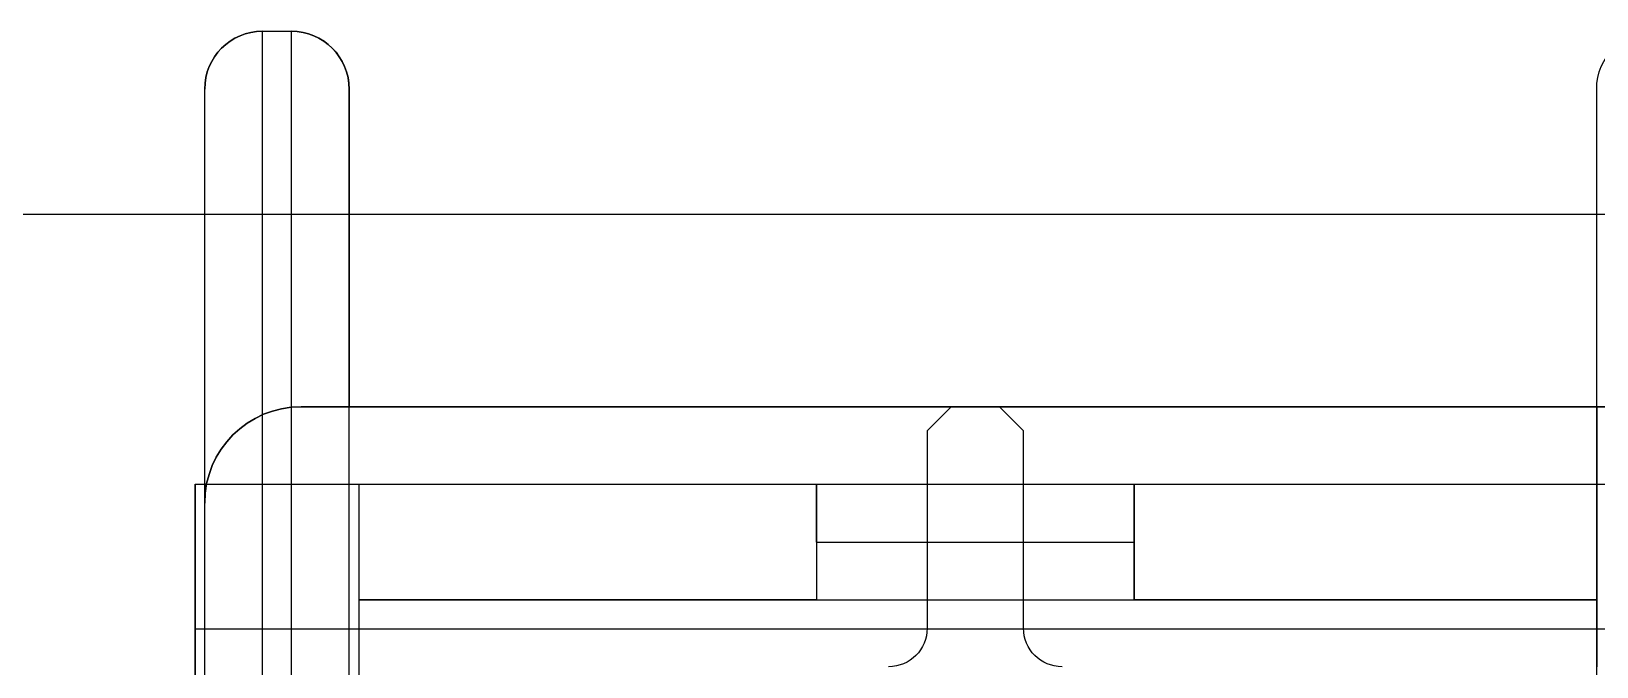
# Model space of a CAD drawing. Header units: inches. Extents: x 0 to 92454, y -34894 to 11.
# Drawn here: x 2.394 to 3.033, y 10.559 to 10.819 of the extents above; entities that cross this region are included whole.
import ezdxf

# ---------------------------------------------------------------- set-up
doc = ezdxf.new("R2010")
doc.units = ezdxf.units.IN
doc.header["$MEASUREMENT"] = 0

# ---------------------------------------------------------------- blocks, each defined once
blk = doc.blocks.new('2023_07_21_11_46_31_0481')
at = {"color": 7}
for p, q in [((63.2, 250.283, 87.6), (63.2, 274.8, 87.6)), ((63.2, 274.8, 119.7), (63.5, 274.8, 119.7)), ((63.2, 274.8, 87.6), (63.2, 274.8, 119.7)), ((63.5, 251.65, 87.6), (63.5, 274.8, 87.6)), ((63.5, 274.8, 87.6), (63.5, 274.8, 119.7)), ((62.6, 251.2, 88.2), (62.6, 274.2, 88.2)), ((62.6, 269.9, 119.7), (62.6, 274.2, 119.7)), ((62.6, 274.2, 88.2), (62.6, 274.2, 119.7)), ((64.1, 251.65, 88.2), (64.1, 274.2, 88.2)), ((64.1, 274.2, 88.2), (64.1, 274.2, 119.7)), ((64.1, 274.2, 119.7), (64.1, 270.9, 119.7)), ((77.05, 270.095, 88.2), (77.05, 274.2, 88.2)), ((77.05, 274.2, 88.2), (77.05, 274.2, 119.7)), ((77.05, 270.9, 119.7), (77.05, 274.2, 119.7)), ((1.505, 272.9, 10), (168.495, 272.9, 10)), ((64.1, 270.9, 119.7), (63.6, 270.9, 119.7)), ((63.6, 270.9, 124.1), (63.6, 270.9, 119.7)), ((63.6, 270.9, 124.1), (106.4, 270.9, 124.1)), ((78.55, 270.9, 119.7), (77.05, 270.9, 119.7)), ((62.5, 249.895, 87.4), (62.5, 270.095, 87.4)), ((62.5, 270.095, 87.4), (64.2, 270.095, 87.4)), ((64.2, 270.095, 97.3), (68.95, 270.095, 97.3)), ((64.2, 270.095, 97.3), (64.2, 268.895, 97.3)), ((68.95, 270.095, 97.3), (68.95, 268.895, 97.3)), ((68.95, 270.095, 99.1), (72.25, 270.095, 99.1)), ((72.25, 270.095, 97.3), (77.05, 270.095, 97.3)), ((72.25, 270.095, 97.3), (72.25, 268.895, 97.3)), ((77.05, 268.895, 97.3), (77.05, 270.095, 97.3)), ((62.6, 269.9, 124.1), (62.6, 269.9, 119.7)), ((62.6, 251.2, 124.1), (62.6, 269.9, 124.1)), ((68.95, 269.495, 99.7), (68.95, 268.895, 99.7)), ((68.95, 269.495, 99.7), (72.25, 269.495, 99.7)), ((68.95, 269.495, 99.7), (72.25, 269.495, 99.7)), ((72.25, 268.895, 99.7), (72.25, 269.495, 99.7)), ((64.2, 268.895, 94.9), (77.05, 268.895, 94.9)), ((64.2, 268.895, 94.9), (64.2, 261.895, 94.9)), ((68.95, 268.895, 97.3), (64.2, 268.895, 97.3)), ((68.95, 268.895, 99.7), (72.25, 268.895, 99.7)), ((77.05, 268.895, 97.3), (72.25, 268.895, 97.3)), ((77.05, 261.895, 94.9), (77.05, 268.895, 94.9)), ((70.1, 268.6, 102.1), (70.1, 268.6, 119.7)), ((71.1, 268.6, 102.1), (71.1, 268.6, 119.7))]:
    blk.add_line(p, q, dxfattribs=at)
at = {"color": 7, "extrusion": (0, 1, 0)}
for p, q in [((63.2, 274.8, 119.7), (63.5, 274.8, 119.7)), ((63.2, 274.8, 87.6), (63.5, 274.8, 87.6)), ((63.2, 274.8, 87.6), (63.2, 274.8, 119.7)), ((63.5, 274.8, 87.6), (63.5, 274.8, 119.7)), ((1.505, 272.9), (168.495, 272.9)), ((1.505, 272.9, 10), (168.495, 272.9, 10)), ((64.1, 270.9, 119.7), (63.6, 270.9, 119.7)), ((63.6, 270.9, 124.1), (63.6, 270.9, 119.7)), ((63.6, 270.9, 124.1), (106.4, 270.9, 124.1)), ((70.35, 270.9, 119.7), (64.1, 270.9, 119.7)), ((70.85, 270.9, 102.1), (70.35, 270.9, 102.1)), ((70.35, 270.9, 102.1), (70.35, 270.9, 119.7)), ((77.05, 270.9, 119.7), (70.85, 270.9, 119.7)), ((70.85, 270.9, 102.1), (70.85, 270.9, 119.7)), ((78.55, 270.9, 119.7), (77.05, 270.9, 119.7)), ((62.5, 270.095, 83.5), (107.5, 270.095, 83.5)), ((62.5, 270.095, 87.4), (62.5, 270.095, 83.5)), ((62.5, 270.095, 87.4), (64.2, 270.095, 87.4)), ((64.2, 270.095, 87.4), (64.2, 270.095, 97.3)), ((64.2, 270.095, 97.3), (68.95, 270.095, 97.3)), ((68.95, 270.095, 97.3), (68.95, 270.095, 99.1)), ((68.95, 270.095, 99.1), (72.25, 270.095, 99.1)), ((72.25, 270.095, 99.1), (72.25, 270.095, 97.3)), ((72.25, 270.095, 97.3), (77.05, 270.095, 97.3)), ((77.05, 270.095, 97.3), (77.05, 270.095, 88.2))]:
    blk.add_line(p, q, dxfattribs=at)
at = {"color": 7, "extrusion": (0, 0, -1)}
for p, q in [((63.2, 250.283, 87.6), (63.2, 274.8, 87.6)), ((63.2, 274.8, 87.6), (63.5, 274.8, 87.6)), ((63.5, 251.65, 87.6), (63.5, 274.8, 87.6)), ((1.505, 272.9), (168.495, 272.9)), ((64.1, 268.2, 119.7), (64.1, 270.9, 119.7)), ((70.35, 270.9, 119.7), (64.1, 270.9, 119.7)), ((70.35, 270.9, 102.1), (70.1, 270.65, 102.1)), ((70.35, 270.9, 119.7), (70.1, 270.65, 119.7)), ((70.85, 270.9, 102.1), (70.35, 270.9, 102.1)), ((71.1, 270.65, 102.1), (70.85, 270.9, 102.1)), ((71.1, 270.65, 119.7), (70.85, 270.9, 119.7)), ((77.05, 270.9, 119.7), (70.85, 270.9, 119.7)), ((77.05, 270.9, 119.7), (77.05, 268.2, 119.7)), ((70.1, 270.65, 102.1), (70.1, 268.6, 102.1)), ((70.1, 270.65, 119.7), (70.1, 268.6, 119.7)), ((71.1, 268.6, 102.1), (71.1, 270.65, 102.1)), ((71.1, 268.6, 119.7), (71.1, 270.65, 119.7))]:
    blk.add_line(p, q, dxfattribs=at)
at = {"color": 7, "extrusion": (-1, 0, 0)}
for p, q in [((62.6, 269.9, 119.7), (62.6, 274.2, 119.7)), ((62.6, 274.2, 88.2), (62.6, 274.2, 119.7)), ((62.6, 251.2, 88.2), (62.6, 274.2, 88.2)), ((77.05, 270.9, 119.7), (77.05, 274.2, 119.7)), ((77.05, 274.2, 88.2), (77.05, 274.2, 119.7)), ((77.05, 270.095, 88.2), (77.05, 274.2, 88.2)), ((77.05, 270.9, 119.7), (77.05, 268.2, 119.7)), ((70.1, 270.65, 102.1), (70.1, 268.6, 102.1)), ((70.1, 270.65, 119.7), (70.1, 268.6, 119.7)), ((70.1, 270.65, 102.1), (70.1, 270.65, 119.7)), ((62.5, 249.895, 87.4), (62.5, 270.095, 87.4)), ((62.5, 270.095, 87.4), (62.5, 270.095, 83.5)), ((62.5, 270.095, 83.5), (62.5, 268.595, 82.2)), ((64.2, 270.095, 87.4), (64.2, 270.095, 97.3)), ((64.2, 270.095, 87.4), (64.2, 261.895, 87.4)), ((64.2, 270.095, 97.3), (64.2, 268.895, 97.3)), ((68.95, 270.095, 97.3), (68.95, 270.095, 99.1)), ((68.95, 270.095, 97.3), (68.95, 268.895, 97.3)), ((77.05, 270.095, 97.3), (77.05, 270.095, 88.2)), ((77.05, 268.895, 97.3), (77.05, 270.095, 97.3)), ((62.6, 251.2, 124.1), (62.6, 269.9, 124.1)), ((62.6, 269.9, 124.1), (62.6, 269.9, 119.7)), ((68.95, 269.495, 99.7), (68.95, 268.895, 99.7)), ((64.2, 268.895, 94.9), (64.2, 261.895, 94.9)), ((64.2, 268.895, 97.3), (64.2, 268.895, 94.9)), ((68.95, 268.895, 99.7), (68.95, 268.895, 97.3)), ((77.05, 268.895, 94.9), (77.05, 268.895, 97.3)), ((77.05, 261.895, 94.9), (77.05, 268.895, 94.9)), ((62.5, 268.595, 82.2), (62.5, 249.895, 66)), ((70.1, 268.6, 102.1), (70.1, 268.6, 119.7))]:
    blk.add_line(p, q, dxfattribs=at)
at = {"color": 7, "extrusion": (1, 0, 0)}
for p, q in [((64.1, 274.2, 88.2), (64.1, 274.2, 119.7)), ((64.1, 274.2, 119.7), (64.1, 270.9, 119.7)), ((64.1, 251.65, 88.2), (64.1, 274.2, 88.2)), ((64.1, 268.2, 119.7), (64.1, 270.9, 119.7)), ((71.1, 268.6, 102.1), (71.1, 270.65, 102.1)), ((71.1, 270.65, 102.1), (71.1, 270.65, 119.7)), ((71.1, 268.6, 119.7), (71.1, 270.65, 119.7)), ((72.25, 270.095, 99.1), (72.25, 270.095, 97.3)), ((72.25, 270.095, 97.3), (72.25, 268.895, 97.3)), ((72.25, 268.895, 99.7), (72.25, 269.495, 99.7)), ((72.25, 268.895, 97.3), (72.25, 268.895, 99.7)), ((71.1, 268.6, 102.1), (71.1, 268.6, 119.7))]:
    blk.add_line(p, q, dxfattribs=at)
at = {"color": 7, "extrusion": (-0.707107, 0.707107, 0)}
for p, q in [((70.35, 270.9, 102.1), (70.1, 270.65, 102.1)), ((70.35, 270.9, 119.7), (70.1, 270.65, 119.7)), ((70.35, 270.9, 102.1), (70.35, 270.9, 119.7)), ((70.1, 270.65, 102.1), (70.1, 270.65, 119.7))]:
    blk.add_line(p, q, dxfattribs=at)
at = {"color": 7, "extrusion": (0.707107, 0.707107, 0)}
for p, q in [((71.1, 270.65, 102.1), (70.85, 270.9, 102.1)), ((70.85, 270.9, 102.1), (70.85, 270.9, 119.7)), ((71.1, 270.65, 119.7), (70.85, 270.9, 119.7)), ((71.1, 270.65, 102.1), (71.1, 270.65, 119.7))]:
    blk.add_line(p, q, dxfattribs=at)
at = {"color": 7, "extrusion": (0, 0.654788, -0.755813)}
for p, q in [((62.5, 270.095, 83.5), (62.5, 268.595, 82.2)), ((62.5, 270.095, 83.5), (107.5, 270.095, 83.5)), ((62.5, 268.595, 82.2), (107.5, 268.595, 82.2)), ((62.5, 268.595, 82.2), (62.5, 249.895, 66)), ((62.5, 268.595, 82.2), (107.5, 268.595, 82.2))]:
    blk.add_line(p, q, dxfattribs=at)
at = {"color": 7, "extrusion": (0, -1, 0)}
for p, q in [((68.95, 268.895, 97.3), (64.2, 268.895, 97.3)), ((64.2, 268.895, 97.3), (64.2, 268.895, 94.9)), ((64.2, 268.895, 94.9), (77.05, 268.895, 94.9)), ((68.95, 268.895, 99.7), (72.25, 268.895, 99.7)), ((68.95, 268.895, 99.7), (68.95, 268.895, 97.3)), ((77.05, 268.895, 97.3), (72.25, 268.895, 97.3)), ((72.25, 268.895, 97.3), (72.25, 268.895, 99.7)), ((77.05, 268.895, 94.9), (77.05, 268.895, 97.3))]:
    blk.add_line(p, q, dxfattribs=at)
at = {"color": 7}
for centre, radius, start, end in [((63.2, 274.2, 119.7), 0.6, 90, 180), ((63.5, 274.2, 119.7), 0.6, 360, 90), ((63.6, 269.9, 119.7), 1, 90, 180), ((63.6, 269.9, 119.7), 1, 90, 180), ((63.6, 269.9, 124.1), 1, 90, 180)]:
    blk.add_arc(centre, radius, start, end, dxfattribs=at)
at = {"color": 7, "extrusion": (0, 0, -1)}
for centre, radius, start, end in [((-63.2, 274.2, -119.7), 0.6, 360, 90), ((-63.5, 274.2, -119.7), 0.6, 90, 180), ((-77.65, 274.2, -119.7), 0.6, 360, 90), ((-63.6, 269.9, -124.1), 1, 0, 90), ((-69.7, 268.6, -102.1), 0.4, 180, 270), ((-69.7, 268.6, -102.1), 0.4, 180, 270), ((-69.7, 268.6, -119.7), 0.4, 180, 270), ((-69.7, 268.6, -119.7), 0.4, 180, 270), ((-71.5, 268.6, -102.1), 0.4, 270, 360), ((-71.5, 268.6, -102.1), 0.4, 270, 360), ((-71.5, 268.6, -119.7), 0.4, 270, 360), ((-71.5, 268.6, -119.7), 0.4, 270, 360)]:
    blk.add_arc(centre, radius, start, end, dxfattribs=at)
at = {"color": 7, "extrusion": (-1, 0, 0)}
for centre in [(-269.495, 99.1, -68.95), (-269.495, 99.1, -72.25)]:
    blk.add_arc(centre, 0.6, 90, 180, dxfattribs=at)
at = {"color": 7, "extrusion": (1, 0, 0)}
for centre in [(269.495, 99.1, 68.95), (269.495, 99.1, 72.25)]:
    blk.add_arc(centre, 0.6, 0, 90, dxfattribs=at)
at = {"color": 7, "extrusion": (0, 0.707107, 0.707107)}
blk.add_ellipse((63.2, 274.2, 88.2), major_axis=(0, 0.6, -0.6), ratio=0.707107, start_param=0, end_param=1.570796, dxfattribs=at)
blk.add_ellipse((63.2, 274.2, 88.2), major_axis=(0, 0.6, -0.6), ratio=0.707107, start_param=0, end_param=1.570796, dxfattribs=at)
at = {"color": 7, "extrusion": (-8.27181e-25, 0.707107, 0.707107)}
blk.add_ellipse((63.5, 274.2, 88.2), major_axis=(0, -0.6, 0.6), ratio=0.707107, start_param=1.570796, end_param=3.141593, dxfattribs=at)
blk.add_ellipse((63.5, 274.2, 88.2), major_axis=(0, -0.6, 0.6), ratio=0.707107, start_param=1.570796, end_param=3.141593, dxfattribs=at)

msp = doc.modelspace()

# ---------------------------------------------------------------- block references
at = {"xscale": 0.03937007874015748, "yscale": 0.03937007874015748, "zscale": 0.03937007874015748}
msp.add_blockref('2023_07_21_11_46_31_0481', (0, 0), dxfattribs=at)
msp.add_blockref('2023_07_21_11_46_31_0481', (0, 0), dxfattribs=at)

doc.saveas('drawing.dxf')
